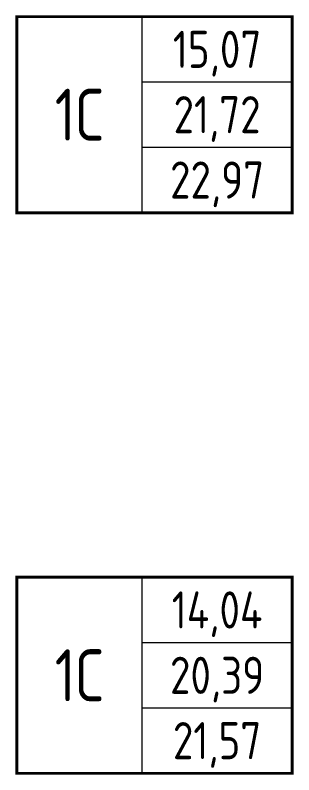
# Model space of a CAD drawing. Header units: millimetres. Extents: x 0 to 145404, y 0 to 194550.
# Drawn here: x 111321 to 113195, y 99501 to 104616 of the extents above; entities that cross this region are included whole.
import ezdxf
from ezdxf.enums import TextEntityAlignment as Align

# ---------------------------------------------------------------- set-up
doc = ezdxf.new("R2010")
doc.units = ezdxf.units.MM
doc.styles.add('ГОСТ 2.304', font='CS_Gost2304.shx')

# ---------------------------------------------------------------- blocks, each defined once
blk = doc.blocks.new('Квартира 1С 3800 тип 4')
at = {"ltscale": 75, "const_width": 20}
blk.add_lwpolyline([(-11094.4, 2660), (-9240, 2660), (-9240, 1340), (-11094.4, 1340)], close=True, dxfattribs=at)
at = {"ltscale": 75, "const_width": 8.8, "elevation": 227.2}
for points in [[(-10252, 2660), (-10252, 1340)], [(-9240, 2220), (-10252, 2220)], [(-9240, 1780), (-10252, 1780)]]:
    blk.add_lwpolyline(points, dxfattribs=at)
at = {"ltscale": 75, "style": 'ГОСТ 2.304'}
for s, height, p in [('15,07', 250, (-9746, 2440)), ('1С', 350, (-10673.2, 2000)), ('21,72', 250, (-9746, 2000)), ('22,97', 250, (-9746, 1560))]:
    blk.add_text(s, height=height, dxfattribs=at).set_placement(p, align=Align.MIDDLE_CENTER)
blk = doc.blocks.new('Квартира 1С 3600 тип 1')
at = {"ltscale": 75, "const_width": 20}
blk.add_lwpolyline([(-11094.4, 2485), (-9240, 2485), (-9240, 1165), (-11094.4, 1165)], close=True, dxfattribs=at)
at = {"ltscale": 75, "const_width": 8.8, "elevation": 227.2}
for points in [[(-10252, 2485), (-10252, 1165)], [(-9240, 2045), (-10252, 2045)], [(-9240, 1605), (-10252, 1605)]]:
    blk.add_lwpolyline(points, dxfattribs=at)
at = {"ltscale": 75, "style": 'ГОСТ 2.304'}
for s, height, p in [('14,04', 250, (-9746, 2265)), ('1С', 350, (-10673.2, 1825)), ('20,39', 250, (-9746, 1825)), ('21,57', 250, (-9746, 1385))]:
    blk.add_text(s, height=height, dxfattribs=at).set_placement(p, align=Align.MIDDLE_CENTER)
blk = doc.blocks.new('V_Section_2')
for name, p in [('Квартира 1С 3800 тип 4', (7150, -32100)), ('Квартира 1С 3600 тип 1', (7150, -35700))]:
    blk.add_blockref(name, p)

msp = doc.modelspace()

# ---------------------------------------------------------------- block references
msp.add_blockref('V_Section_2', (115275.5, 134046.1, 0))

doc.saveas('drawing.dxf')
